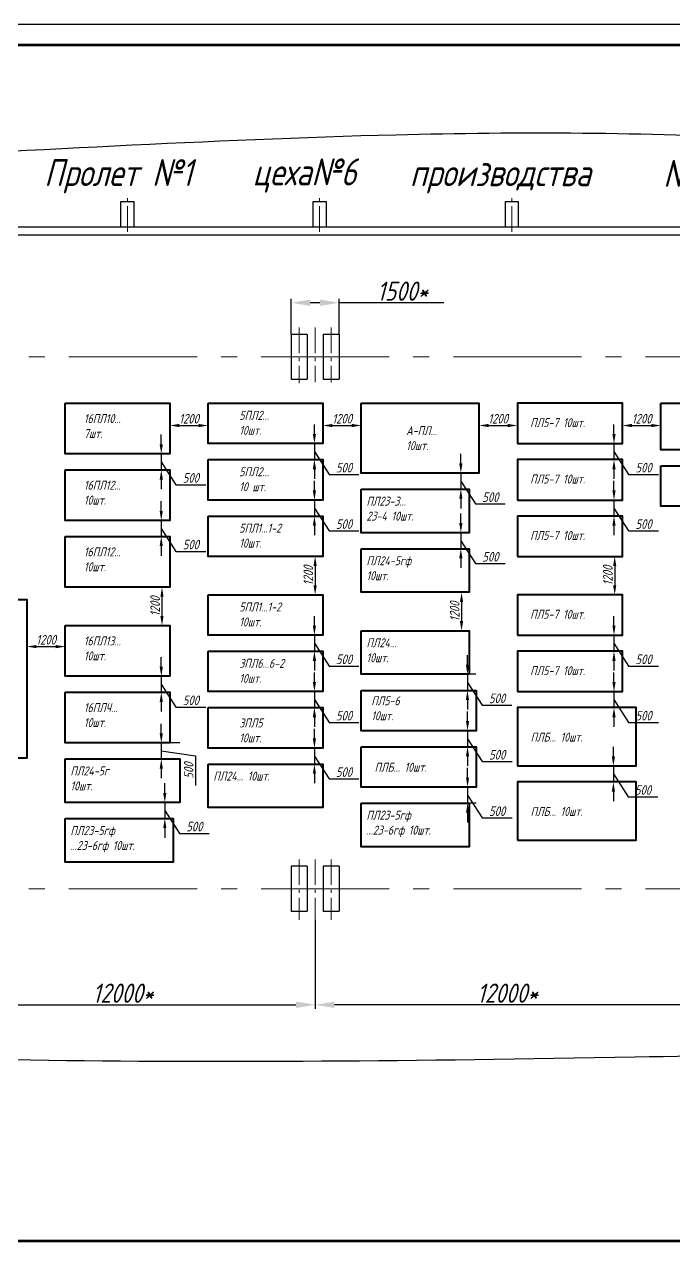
# Model space of a CAD drawing. Header units: millimetres. Extents: x -80926 to 207199, y -554506 to -32322.
# Drawn here: x 21141 to 41408, y -423166 to -385206 of the extents above; entities that cross this region are included whole.
import ezdxf

# ---------------------------------------------------------------- set-up
doc = ezdxf.new("R2010")
doc.units = ezdxf.units.MM
doc.linetypes.add('GOST2.303 6', pattern=[12, 8, -1.5, 1, -1.5])
for name, color, linetype, lineweight in [('CENTER', 10, 'GOST2.303 6', 15), ('DIM', 5, 'Continuous', 15), ('KORP', 200, 'Continuous', 40)]:
    doc.layers.add(name, color=color, linetype=linetype, lineweight=lineweight)
doc.styles.add('GOST 2.304', font='CS_Gost2304.shx', dxfattribs={"oblique": 15})
doc.dimstyles.new('GOST', dxfattribs={"dimscale": 0, "dimtxt": 3, "dimasz": 3, "dimexe": 1.25, "dimexo": 0, "dimtad": 1, "dimtoh": 1, "dimdec": 3, "dimtxsty": 'GOST 2.304', "dimcen": 5, "dimadec": 3, "dimazin": 2, "dimtfac": 0.75, "dimtdec": 4, "dimtmove": 1, "dimatfit": 3, "dimfxl": 0, "dimtolj": 1, "dimarcsym": 0})

# ---------------------------------------------------------------- blocks, each defined once
blk = doc.blocks.new('*D324')
at = {"layer": 'Defpoints', "color": 0}
for p in [(29467, -393895), (29467, -394881), (30967, -394881)]:
    blk.add_point(p, dxfattribs=at)
at = {"layer": 'DIM', "color": 0, "lineweight": -2}
for p, q in [((29467, -394881), (29467, -393770)), ((30367, -393895), (30067, -393895)), ((30967, -394881), (30967, -393770)), ((34237, -393895), (30967, -393895))]:
    blk.add_line(p, q, dxfattribs=at)
at = {"layer": 'DIM', "color": 0}
for points in [[(30067, -393795), (30067, -393995), (29467, -393895)], [(30367, -393795), (30367, -393995), (30967, -393895)]]:
    blk.add_solid(points, dxfattribs=at)
at = {"layer": 'DIM', "color": 0, "insert": (32942, -393533), "char_height": 600, "attachment_point": 5, "style": 'GOST 2.304'}
blk.add_mtext('\\A1;1500*', dxfattribs=at)
blk = doc.blocks.new('*D327')
at = {"layer": 'Defpoints', "color": 0}
for p in [(42217, -412881), (30217, -413156), (30217, -415805)]:
    blk.add_point(p, dxfattribs=at)
at = {"layer": 'DIM', "color": 0, "lineweight": -2}
for p, q in [((42217, -412881), (42217, -415930)), ((30217, -413156), (30217, -415930)), ((41617, -415805), (30817, -415805))]:
    blk.add_line(p, q, dxfattribs=at)
at = {"layer": 'DIM', "color": 0}
for points in [[(30817, -415705), (30817, -415905), (30217, -415805)], [(41617, -415705), (41617, -415905), (42217, -415805)]]:
    blk.add_solid(points, dxfattribs=at)
at = {"layer": 'DIM', "color": 0, "insert": (36217, -415442), "char_height": 600, "attachment_point": 5, "style": 'GOST 2.304'}
blk.add_mtext('\\A1;12000*', dxfattribs=at)
blk = doc.blocks.new('*D336')
at = {"layer": 'Defpoints', "color": 0}
for p in [(18217, -413156), (30217, -413156), (30217, -415805)]:
    blk.add_point(p, dxfattribs=at)
at = {"layer": 'DIM', "color": 0, "lineweight": -2}
for p, q in [((18217, -413156), (18217, -415930)), ((30217, -413156), (30217, -415930)), ((18817, -415805), (29617, -415805))]:
    blk.add_line(p, q, dxfattribs=at)
at = {"layer": 'DIM', "color": 0}
for points in [[(18817, -415705), (18817, -415905), (18217, -415805)], [(29617, -415705), (29617, -415905), (30217, -415805)]]:
    blk.add_solid(points, dxfattribs=at)
at = {"layer": 'DIM', "color": 0, "insert": (24217, -415442), "char_height": 600, "attachment_point": 5, "style": 'GOST 2.304'}
blk.add_mtext('\\A1;12000*', dxfattribs=at)
blk = doc.blocks.new('*D364')
at = {"layer": 'Defpoints', "color": 0}
for p in [(25679, -398611), (25415, -399111), (25679, -399111)]:
    blk.add_point(p, dxfattribs=at)
at = {"layer": 'DIM', "color": 0, "lineweight": -2}
for p, q in [((25415, -398311), (25415, -398011)), ((25679, -398611), (25290, -398611)), ((25415, -398611), (25415, -399111)), ((25415, -398611), (25415, -399111)), ((25415, -398861), (25871, -399574)), ((25679, -399111), (25290, -399111)), ((25415, -399411), (25415, -399711)), ((25871, -399574), (26803, -399574))]:
    blk.add_line(p, q, dxfattribs=at)
at = {"layer": 'DIM', "color": 0}
for points in [[(25365, -398311), (25465, -398311), (25415, -398611)], [(25365, -399411), (25465, -399411), (25415, -399111)]]:
    blk.add_solid(points, dxfattribs=at)
at = {"layer": 'DIM', "color": 0, "insert": (26337, -399362), "char_height": 300, "attachment_point": 5, "style": 'GOST 2.304'}
blk.add_mtext('\\A1;500', dxfattribs=at)
blk = doc.blocks.new('*D365')
at = {"layer": 'Defpoints', "color": 0}
for p in [(25679, -400691), (25415, -401191), (25679, -401191)]:
    blk.add_point(p, dxfattribs=at)
at = {"layer": 'DIM', "color": 0, "lineweight": -2}
for p, q in [((25415, -400391), (25415, -400091)), ((25679, -400691), (25290, -400691)), ((25415, -400691), (25415, -401191)), ((25415, -400691), (25415, -401191)), ((25679, -401191), (25290, -401191)), ((25415, -400941), (25871, -401654)), ((25415, -401491), (25415, -401791)), ((25871, -401654), (26803, -401654))]:
    blk.add_line(p, q, dxfattribs=at)
at = {"layer": 'DIM', "color": 0}
for points in [[(25365, -400391), (25465, -400391), (25415, -400691)], [(25365, -401491), (25465, -401491), (25415, -401191)]]:
    blk.add_solid(points, dxfattribs=at)
at = {"layer": 'DIM', "color": 0, "insert": (26337, -401442), "char_height": 300, "attachment_point": 5, "style": 'GOST 2.304'}
blk.add_mtext('\\A1;500', dxfattribs=at)
blk = doc.blocks.new('*D366')
at = {"layer": 'Defpoints', "color": 0}
for p in [(25679, -405551), (25415, -406051), (25679, -406051)]:
    blk.add_point(p, dxfattribs=at)
at = {"layer": 'DIM', "color": 0, "lineweight": -2}
for p, q in [((25415, -405251), (25415, -404951)), ((25679, -405551), (25290, -405551)), ((25415, -405551), (25415, -406051)), ((25415, -405551), (25415, -406051)), ((25679, -406051), (25290, -406051)), ((25415, -405801), (25871, -406514)), ((25415, -406351), (25415, -406651)), ((25871, -406514), (26803, -406514))]:
    blk.add_line(p, q, dxfattribs=at)
at = {"layer": 'DIM', "color": 0}
for points in [[(25365, -405251), (25465, -405251), (25415, -405551)], [(25365, -406351), (25465, -406351), (25415, -406051)]]:
    blk.add_solid(points, dxfattribs=at)
at = {"layer": 'DIM', "color": 0, "insert": (26337, -406302), "char_height": 300, "attachment_point": 5, "style": 'GOST 2.304'}
blk.add_mtext('\\A1;500', dxfattribs=at)
blk = doc.blocks.new('*D367')
at = {"layer": 'Defpoints', "color": 0}
for p in [(25789, -409491), (25525, -409991), (25789, -409991)]:
    blk.add_point(p, dxfattribs=at)
at = {"layer": 'DIM', "color": 0, "lineweight": -2}
for p, q in [((25525, -409191), (25525, -408891)), ((25789, -409491), (25400, -409491)), ((25525, -409491), (25525, -409991)), ((25525, -409491), (25525, -409991)), ((25525, -409741), (25981, -410454)), ((25789, -409991), (25400, -409991)), ((25525, -410291), (25525, -410591)), ((25981, -410454), (26913, -410454))]:
    blk.add_line(p, q, dxfattribs=at)
at = {"layer": 'DIM', "color": 0}
for points in [[(25475, -409191), (25575, -409191), (25525, -409491)], [(25475, -410291), (25575, -410291), (25525, -409991)]]:
    blk.add_solid(points, dxfattribs=at)
at = {"layer": 'DIM', "color": 0, "insert": (26447, -410242), "char_height": 300, "attachment_point": 5, "style": 'GOST 2.304'}
blk.add_mtext('\\A1;500', dxfattribs=at)
blk = doc.blocks.new('*D368')
at = {"layer": 'Defpoints', "color": 0}
for p in [(25999, -407631), (25415, -408131), (25999, -408131)]:
    blk.add_point(p, dxfattribs=at)
at = {"layer": 'DIM', "color": 0, "lineweight": -2}
for p, q in [((25415, -407331), (25415, -407031)), ((25999, -407631), (25290, -407631)), ((25415, -407631), (25415, -408131)), ((25415, -407631), (25415, -408131)), ((25415, -407881), (26483, -408030)), ((26483, -408030), (26483, -408962)), ((25999, -408131), (25290, -408131)), ((25415, -408431), (25415, -408731))]:
    blk.add_line(p, q, dxfattribs=at)
at = {"layer": 'DIM', "color": 0}
for points in [[(25365, -407331), (25465, -407331), (25415, -407631)], [(25365, -408431), (25465, -408431), (25415, -408131)]]:
    blk.add_solid(points, dxfattribs=at)
at = {"layer": 'DIM', "color": 0, "insert": (26270, -408496), "char_height": 300, "attachment_point": 5, "rotation": 90, "style": 'GOST 2.304'}
blk.add_mtext('\\A1;500', dxfattribs=at)
blk = doc.blocks.new('*D369')
at = {"layer": 'Defpoints', "color": 0}
for p in [(26879, -397726), (25679, -397987), (26879, -397987)]:
    blk.add_point(p, dxfattribs=at)
at = {"layer": 'DIM', "color": 0, "lineweight": -2}
for p, q in [((25679, -397987), (25679, -397601)), ((25979, -397726), (26579, -397726)), ((26879, -397987), (26879, -397601))]:
    blk.add_line(p, q, dxfattribs=at)
at = {"layer": 'DIM', "color": 0}
for points in [[(25979, -397676), (25979, -397776), (25679, -397726)], [(26579, -397676), (26579, -397776), (26879, -397726)]]:
    blk.add_solid(points, dxfattribs=at)
at = {"layer": 'DIM', "color": 0, "insert": (26279, -397514), "char_height": 300, "attachment_point": 5, "style": 'GOST 2.304'}
blk.add_mtext('\\A1;1200', dxfattribs=at)
blk = doc.blocks.new('*D370')
at = {"layer": 'Defpoints', "color": 0}
for p in [(31659, -397726), (30459, -397987), (31659, -397987)]:
    blk.add_point(p, dxfattribs=at)
at = {"layer": 'DIM', "color": 0, "lineweight": -2}
for p, q in [((30459, -397987), (30459, -397601)), ((30759, -397726), (31359, -397726)), ((31659, -397987), (31659, -397601))]:
    blk.add_line(p, q, dxfattribs=at)
at = {"layer": 'DIM', "color": 0}
for points in [[(30759, -397676), (30759, -397776), (30459, -397726)], [(31359, -397676), (31359, -397776), (31659, -397726)]]:
    blk.add_solid(points, dxfattribs=at)
at = {"layer": 'DIM', "color": 0, "insert": (31059, -397514), "char_height": 300, "attachment_point": 5, "style": 'GOST 2.304'}
blk.add_mtext('\\A1;1200', dxfattribs=at)
blk = doc.blocks.new('*D371')
at = {"layer": 'Defpoints', "color": 0}
for p in [(36529, -397726), (35329, -397987), (36529, -397987)]:
    blk.add_point(p, dxfattribs=at)
at = {"layer": 'DIM', "color": 0, "lineweight": -2}
for p, q in [((35329, -397987), (35329, -397601)), ((35629, -397726), (36229, -397726)), ((36529, -397987), (36529, -397601))]:
    blk.add_line(p, q, dxfattribs=at)
at = {"layer": 'DIM', "color": 0}
for points in [[(35629, -397676), (35629, -397776), (35329, -397726)], [(36229, -397676), (36229, -397776), (36529, -397726)]]:
    blk.add_solid(points, dxfattribs=at)
at = {"layer": 'DIM', "color": 0, "insert": (35929, -397514), "char_height": 300, "attachment_point": 5, "style": 'GOST 2.304'}
blk.add_mtext('\\A1;1200', dxfattribs=at)
blk = doc.blocks.new('*D372')
at = {"layer": 'Defpoints', "color": 0}
for p in [(41009, -397726), (39809, -397987), (41009, -397987)]:
    blk.add_point(p, dxfattribs=at)
at = {"layer": 'DIM', "color": 0, "lineweight": -2}
for p, q in [((39809, -397987), (39809, -397601)), ((40109, -397726), (40709, -397726)), ((41009, -397987), (41009, -397601))]:
    blk.add_line(p, q, dxfattribs=at)
at = {"layer": 'DIM', "color": 0}
for points in [[(40109, -397676), (40109, -397776), (39809, -397726)], [(40709, -397676), (40709, -397776), (41009, -397726)]]:
    blk.add_solid(points, dxfattribs=at)
at = {"layer": 'DIM', "color": 0, "insert": (40409, -397514), "char_height": 300, "attachment_point": 5, "style": 'GOST 2.304'}
blk.add_mtext('\\A1;1200', dxfattribs=at)
blk = doc.blocks.new('*D373')
at = {"layer": 'Defpoints', "color": 0}
for p in [(25679, -402771), (25437, -403971), (25679, -403971)]:
    blk.add_point(p, dxfattribs=at)
at = {"layer": 'DIM', "color": 0, "lineweight": -2}
for p, q in [((25679, -402771), (25312, -402771)), ((25437, -403071), (25437, -403671)), ((25679, -403971), (25312, -403971))]:
    blk.add_line(p, q, dxfattribs=at)
at = {"layer": 'DIM', "color": 0}
for points in [[(25387, -403071), (25487, -403071), (25437, -402771)], [(25387, -403671), (25487, -403671), (25437, -403971)]]:
    blk.add_solid(points, dxfattribs=at)
at = {"layer": 'DIM', "color": 0, "insert": (25224, -403371), "char_height": 300, "attachment_point": 5, "rotation": 90, "style": 'GOST 2.304'}
blk.add_mtext('\\A1;1200', dxfattribs=at)
blk = doc.blocks.new('*D374')
at = {"layer": 'Defpoints', "color": 0}
for p in [(30459, -401811), (30217, -403011), (30459, -403011)]:
    blk.add_point(p, dxfattribs=at)
at = {"layer": 'DIM', "color": 0, "lineweight": -2}
for p, q in [((30459, -401811), (30092, -401811)), ((30217, -402111), (30217, -402711)), ((30459, -403011), (30092, -403011))]:
    blk.add_line(p, q, dxfattribs=at)
at = {"layer": 'DIM', "color": 0}
for points in [[(30167, -402111), (30267, -402111), (30217, -401811)], [(30167, -402711), (30267, -402711), (30217, -403011)]]:
    blk.add_solid(points, dxfattribs=at)
at = {"layer": 'DIM', "color": 0, "insert": (30004, -402411), "char_height": 300, "attachment_point": 5, "rotation": 90, "style": 'GOST 2.304'}
blk.add_mtext('\\A1;1200', dxfattribs=at)
blk = doc.blocks.new('*D375')
at = {"layer": 'Defpoints', "color": 0}
for p in [(35029, -402931), (34787, -404131), (35029, -404131)]:
    blk.add_point(p, dxfattribs=at)
at = {"layer": 'DIM', "color": 0, "lineweight": -2}
for p, q in [((35029, -402931), (34662, -402931)), ((34787, -403231), (34787, -403831)), ((35029, -404131), (34662, -404131))]:
    blk.add_line(p, q, dxfattribs=at)
at = {"layer": 'DIM', "color": 0}
for points in [[(34737, -403231), (34837, -403231), (34787, -402931)], [(34737, -403831), (34837, -403831), (34787, -404131)]]:
    blk.add_solid(points, dxfattribs=at)
at = {"layer": 'DIM', "color": 0, "insert": (34574, -403531), "char_height": 300, "attachment_point": 5, "rotation": 90, "style": 'GOST 2.304'}
blk.add_mtext('\\A1;1200', dxfattribs=at)
blk = doc.blocks.new('*D376')
at = {"layer": 'Defpoints', "color": 0}
for p in [(39809, -401811), (39567, -403011), (39809, -403011)]:
    blk.add_point(p, dxfattribs=at)
at = {"layer": 'DIM', "color": 0, "lineweight": -2}
for p, q in [((39809, -401811), (39442, -401811)), ((39567, -402111), (39567, -402711)), ((39809, -403011), (39442, -403011))]:
    blk.add_line(p, q, dxfattribs=at)
at = {"layer": 'DIM', "color": 0}
for points in [[(39517, -402111), (39617, -402111), (39567, -401811)], [(39517, -402711), (39617, -402711), (39567, -403011)]]:
    blk.add_solid(points, dxfattribs=at)
at = {"layer": 'DIM', "color": 0, "insert": (39354, -402411), "char_height": 300, "attachment_point": 5, "rotation": 90, "style": 'GOST 2.304'}
blk.add_mtext('\\A1;1200', dxfattribs=at)
blk = doc.blocks.new('*D386')
at = {"layer": 'Defpoints', "color": 0}
for p in [(30459, -398291), (30195, -398791), (30459, -398791)]:
    blk.add_point(p, dxfattribs=at)
at = {"layer": 'DIM', "color": 0, "lineweight": -2}
for p, q in [((30195, -397991), (30195, -397691)), ((30459, -398291), (30070, -398291)), ((30195, -398291), (30195, -398791)), ((30195, -398291), (30195, -398791)), ((30195, -398541), (30651, -399254)), ((30459, -398791), (30070, -398791)), ((30195, -399091), (30195, -399391)), ((30651, -399254), (31583, -399254))]:
    blk.add_line(p, q, dxfattribs=at)
at = {"layer": 'DIM', "color": 0}
for points in [[(30145, -397991), (30245, -397991), (30195, -398291)], [(30145, -399091), (30245, -399091), (30195, -398791)]]:
    blk.add_solid(points, dxfattribs=at)
at = {"layer": 'DIM', "color": 0, "insert": (31117, -399042), "char_height": 300, "attachment_point": 5, "style": 'GOST 2.304'}
blk.add_mtext('\\A1;500', dxfattribs=at)
blk = doc.blocks.new('*D387')
at = {"layer": 'Defpoints', "color": 0}
for p in [(30459, -400051), (30195, -400551), (30459, -400551)]:
    blk.add_point(p, dxfattribs=at)
at = {"layer": 'DIM', "color": 0, "lineweight": -2}
for p, q in [((30195, -399751), (30195, -399451)), ((30459, -400051), (30070, -400051)), ((30195, -400051), (30195, -400551)), ((30195, -400051), (30195, -400551)), ((30195, -400301), (30651, -401014)), ((30459, -400551), (30070, -400551)), ((30195, -400851), (30195, -401151)), ((30651, -401014), (31583, -401014))]:
    blk.add_line(p, q, dxfattribs=at)
at = {"layer": 'DIM', "color": 0}
for points in [[(30145, -399751), (30245, -399751), (30195, -400051)], [(30145, -400851), (30245, -400851), (30195, -400551)]]:
    blk.add_solid(points, dxfattribs=at)
at = {"layer": 'DIM', "color": 0, "insert": (31117, -400802), "char_height": 300, "attachment_point": 5, "style": 'GOST 2.304'}
blk.add_mtext('\\A1;500', dxfattribs=at)
blk = doc.blocks.new('*D388')
at = {"layer": 'Defpoints', "color": 0}
for p in [(30459, -404271), (30195, -404771), (30459, -404771)]:
    blk.add_point(p, dxfattribs=at)
at = {"layer": 'DIM', "color": 0, "lineweight": -2}
for p, q in [((30195, -403971), (30195, -403671)), ((30459, -404271), (30070, -404271)), ((30195, -404271), (30195, -404771)), ((30195, -404271), (30195, -404771)), ((30195, -404521), (30651, -405234)), ((30459, -404771), (30070, -404771)), ((30195, -405071), (30195, -405371)), ((30651, -405234), (31583, -405234))]:
    blk.add_line(p, q, dxfattribs=at)
at = {"layer": 'DIM', "color": 0}
for points in [[(30145, -403971), (30245, -403971), (30195, -404271)], [(30145, -405071), (30245, -405071), (30195, -404771)]]:
    blk.add_solid(points, dxfattribs=at)
at = {"layer": 'DIM', "color": 0, "insert": (31117, -405022), "char_height": 300, "attachment_point": 5, "style": 'GOST 2.304'}
blk.add_mtext('\\A1;500', dxfattribs=at)
blk = doc.blocks.new('*D389')
at = {"layer": 'Defpoints', "color": 0}
for p in [(30459, -406031), (30195, -406531), (30459, -406531)]:
    blk.add_point(p, dxfattribs=at)
at = {"layer": 'DIM', "color": 0, "lineweight": -2}
for p, q in [((30195, -405731), (30195, -405431)), ((30459, -406031), (30070, -406031)), ((30195, -406031), (30195, -406531)), ((30195, -406031), (30195, -406531)), ((30459, -406531), (30070, -406531)), ((30195, -406281), (30651, -406994)), ((30195, -406831), (30195, -407131)), ((30651, -406994), (31583, -406994))]:
    blk.add_line(p, q, dxfattribs=at)
at = {"layer": 'DIM', "color": 0}
for points in [[(30145, -405731), (30245, -405731), (30195, -406031)], [(30145, -406831), (30245, -406831), (30195, -406531)]]:
    blk.add_solid(points, dxfattribs=at)
at = {"layer": 'DIM', "color": 0, "insert": (31117, -406782), "char_height": 300, "attachment_point": 5, "style": 'GOST 2.304'}
blk.add_mtext('\\A1;500', dxfattribs=at)
blk = doc.blocks.new('*D390')
at = {"layer": 'Defpoints', "color": 0}
for p in [(30459, -407791), (30195, -408291), (30459, -408291)]:
    blk.add_point(p, dxfattribs=at)
at = {"layer": 'DIM', "color": 0, "lineweight": -2}
for p, q in [((30195, -407491), (30195, -407191)), ((30459, -407791), (30070, -407791)), ((30195, -407791), (30195, -408291)), ((30195, -407791), (30195, -408291)), ((30195, -408041), (30651, -408754)), ((30459, -408291), (30070, -408291)), ((30195, -408591), (30195, -408891)), ((30651, -408754), (31583, -408754))]:
    blk.add_line(p, q, dxfattribs=at)
at = {"layer": 'DIM', "color": 0}
for points in [[(30145, -407491), (30245, -407491), (30195, -407791)], [(30145, -408591), (30245, -408591), (30195, -408291)]]:
    blk.add_solid(points, dxfattribs=at)
at = {"layer": 'DIM', "color": 0, "insert": (31117, -408542), "char_height": 300, "attachment_point": 5, "style": 'GOST 2.304'}
blk.add_mtext('\\A1;500', dxfattribs=at)
blk = doc.blocks.new('*D391')
at = {"layer": 'Defpoints', "color": 0}
for p in [(35239, -407251), (34975, -407751), (35239, -407751)]:
    blk.add_point(p, dxfattribs=at)
at = {"layer": 'DIM', "color": 0, "lineweight": -2}
for p, q in [((34975, -406951), (34975, -406651)), ((35239, -407251), (34850, -407251)), ((34975, -407251), (34975, -407751)), ((34975, -407251), (34975, -407751)), ((34975, -407501), (35431, -408214)), ((35239, -407751), (34850, -407751)), ((34975, -408051), (34975, -408351)), ((35431, -408214), (36363, -408214))]:
    blk.add_line(p, q, dxfattribs=at)
at = {"layer": 'DIM', "color": 0}
for points in [[(34925, -406951), (35025, -406951), (34975, -407251)], [(34925, -408051), (35025, -408051), (34975, -407751)]]:
    blk.add_solid(points, dxfattribs=at)
at = {"layer": 'DIM', "color": 0, "insert": (35897, -408002), "char_height": 300, "attachment_point": 5, "style": 'GOST 2.304'}
blk.add_mtext('\\A1;500', dxfattribs=at)
blk = doc.blocks.new('*D392')
at = {"layer": 'Defpoints', "color": 0}
for p in [(35236, -405491), (34972, -405991), (35236, -405991)]:
    blk.add_point(p, dxfattribs=at)
at = {"layer": 'DIM', "color": 0, "lineweight": -2}
for p, q in [((34972, -405191), (34972, -404891)), ((35236, -405491), (34847, -405491)), ((34972, -405491), (34972, -405991)), ((34972, -405491), (34972, -405991)), ((34972, -405741), (35428, -406454)), ((35236, -405991), (34847, -405991)), ((34972, -406291), (34972, -406591)), ((35428, -406454), (36360, -406454))]:
    blk.add_line(p, q, dxfattribs=at)
at = {"layer": 'DIM', "color": 0}
for points in [[(34922, -405191), (35022, -405191), (34972, -405491)], [(34922, -406291), (35022, -406291), (34972, -405991)]]:
    blk.add_solid(points, dxfattribs=at)
at = {"layer": 'DIM', "color": 0, "insert": (35894, -406242), "char_height": 300, "attachment_point": 5, "style": 'GOST 2.304'}
blk.add_mtext('\\A1;500', dxfattribs=at)
blk = doc.blocks.new('*D393')
at = {"layer": 'Defpoints', "color": 0}
for p in [(35029, -401071), (34765, -401571), (35029, -401571)]:
    blk.add_point(p, dxfattribs=at)
at = {"layer": 'DIM', "color": 0, "lineweight": -2}
for p, q in [((34765, -400771), (34765, -400471)), ((35029, -401071), (34640, -401071)), ((34765, -401071), (34765, -401571)), ((34765, -401071), (34765, -401571)), ((35029, -401571), (34640, -401571)), ((34765, -401321), (35221, -402034)), ((34765, -401871), (34765, -402171)), ((35221, -402034), (36153, -402034))]:
    blk.add_line(p, q, dxfattribs=at)
at = {"layer": 'DIM', "color": 0}
for points in [[(34715, -400771), (34815, -400771), (34765, -401071)], [(34715, -401871), (34815, -401871), (34765, -401571)]]:
    blk.add_solid(points, dxfattribs=at)
at = {"layer": 'DIM', "color": 0, "insert": (35687, -401822), "char_height": 300, "attachment_point": 5, "style": 'GOST 2.304'}
blk.add_mtext('\\A1;500', dxfattribs=at)
blk = doc.blocks.new('*D394')
at = {"layer": 'Defpoints', "color": 0}
for p in [(35029, -399211), (34765, -399711), (35029, -399711)]:
    blk.add_point(p, dxfattribs=at)
at = {"layer": 'DIM', "color": 0, "lineweight": -2}
for p, q in [((34765, -398911), (34765, -398611)), ((35029, -399211), (34640, -399211)), ((34765, -399211), (34765, -399711)), ((34765, -399211), (34765, -399711)), ((35029, -399711), (34640, -399711)), ((34765, -399461), (35221, -400174)), ((34765, -400011), (34765, -400311)), ((35221, -400174), (36153, -400174))]:
    blk.add_line(p, q, dxfattribs=at)
at = {"layer": 'DIM', "color": 0}
for points in [[(34715, -398911), (34815, -398911), (34765, -399211)], [(34715, -400011), (34815, -400011), (34765, -399711)]]:
    blk.add_solid(points, dxfattribs=at)
at = {"layer": 'DIM', "color": 0, "insert": (35687, -399962), "char_height": 300, "attachment_point": 5, "style": 'GOST 2.304'}
blk.add_mtext('\\A1;500', dxfattribs=at)
blk = doc.blocks.new('*D395')
at = {"layer": 'Defpoints', "color": 0}
for p in [(35239, -409011), (34975, -409511), (35239, -409511)]:
    blk.add_point(p, dxfattribs=at)
at = {"layer": 'DIM', "color": 0, "lineweight": -2}
for p, q in [((34975, -408711), (34975, -408411)), ((35239, -409011), (34850, -409011)), ((34975, -409011), (34975, -409511)), ((34975, -409011), (34975, -409511)), ((35239, -409511), (34850, -409511)), ((34975, -409261), (35431, -409974)), ((34975, -409811), (34975, -410111)), ((35431, -409974), (36363, -409974))]:
    blk.add_line(p, q, dxfattribs=at)
at = {"layer": 'DIM', "color": 0}
for points in [[(34925, -408711), (35025, -408711), (34975, -409011)], [(34925, -409811), (35025, -409811), (34975, -409511)]]:
    blk.add_solid(points, dxfattribs=at)
at = {"layer": 'DIM', "color": 0, "insert": (35897, -409762), "char_height": 300, "attachment_point": 5, "style": 'GOST 2.304'}
blk.add_mtext('\\A1;500', dxfattribs=at)
blk = doc.blocks.new('*D396')
at = {"layer": 'Defpoints', "color": 0}
for p in [(39809, -398291), (39545, -398791), (39809, -398791)]:
    blk.add_point(p, dxfattribs=at)
at = {"layer": 'DIM', "color": 0, "lineweight": -2}
for p, q in [((39545, -397991), (39545, -397691)), ((39809, -398291), (39420, -398291)), ((39545, -398291), (39545, -398791)), ((39545, -398291), (39545, -398791)), ((39545, -398541), (40001, -399254)), ((39809, -398791), (39420, -398791)), ((39545, -399091), (39545, -399391)), ((40001, -399254), (40933, -399254))]:
    blk.add_line(p, q, dxfattribs=at)
at = {"layer": 'DIM', "color": 0}
for points in [[(39495, -397991), (39595, -397991), (39545, -398291)], [(39495, -399091), (39595, -399091), (39545, -398791)]]:
    blk.add_solid(points, dxfattribs=at)
at = {"layer": 'DIM', "color": 0, "insert": (40467, -399042), "char_height": 300, "attachment_point": 5, "style": 'GOST 2.304'}
blk.add_mtext('\\A1;500', dxfattribs=at)
blk = doc.blocks.new('*D398')
at = {"layer": 'Defpoints', "color": 0}
for p in [(39809, -400051), (39545, -400551), (39809, -400551)]:
    blk.add_point(p, dxfattribs=at)
at = {"layer": 'DIM', "color": 0, "lineweight": -2}
for p, q in [((39545, -399751), (39545, -399451)), ((39809, -400051), (39420, -400051)), ((39545, -400051), (39545, -400551)), ((39545, -400051), (39545, -400551)), ((39545, -400301), (40001, -401014)), ((39809, -400551), (39420, -400551)), ((39545, -400851), (39545, -401151)), ((40001, -401014), (40933, -401014))]:
    blk.add_line(p, q, dxfattribs=at)
at = {"layer": 'DIM', "color": 0}
for points in [[(39495, -399751), (39595, -399751), (39545, -400051)], [(39495, -400851), (39595, -400851), (39545, -400551)]]:
    blk.add_solid(points, dxfattribs=at)
at = {"layer": 'DIM', "color": 0, "insert": (40467, -400802), "char_height": 300, "attachment_point": 5, "style": 'GOST 2.304'}
blk.add_mtext('\\A1;500', dxfattribs=at)
blk = doc.blocks.new('*D399')
at = {"layer": 'Defpoints', "color": 0}
for p in [(39809, -404271), (39545, -404771), (39809, -404771)]:
    blk.add_point(p, dxfattribs=at)
at = {"layer": 'DIM', "color": 0, "lineweight": -2}
for p, q in [((39545, -403971), (39545, -403671)), ((39809, -404271), (39420, -404271)), ((39545, -404271), (39545, -404771)), ((39545, -404271), (39545, -404771)), ((39545, -404521), (40001, -405234)), ((39809, -404771), (39420, -404771)), ((39545, -405071), (39545, -405371)), ((40001, -405234), (40933, -405234))]:
    blk.add_line(p, q, dxfattribs=at)
at = {"layer": 'DIM', "color": 0}
for points in [[(39495, -403971), (39595, -403971), (39545, -404271)], [(39495, -405071), (39595, -405071), (39545, -404771)]]:
    blk.add_solid(points, dxfattribs=at)
at = {"layer": 'DIM', "color": 0, "insert": (40467, -405022), "char_height": 300, "attachment_point": 5, "style": 'GOST 2.304'}
blk.add_mtext('\\A1;500', dxfattribs=at)
blk = doc.blocks.new('*D400')
at = {"layer": 'Defpoints', "color": 0}
for p in [(39809, -406031), (39545, -406531), (39809, -406531)]:
    blk.add_point(p, dxfattribs=at)
at = {"layer": 'DIM', "color": 0, "lineweight": -2}
for p, q in [((39545, -405731), (39545, -405431)), ((39809, -406031), (39420, -406031)), ((39545, -406031), (39545, -406531)), ((39545, -406031), (39545, -406531)), ((39809, -406531), (39420, -406531)), ((39545, -406281), (40001, -406994)), ((39545, -406831), (39545, -407131)), ((40001, -406994), (40933, -406994))]:
    blk.add_line(p, q, dxfattribs=at)
at = {"layer": 'DIM', "color": 0}
for points in [[(39495, -405731), (39595, -405731), (39545, -406031)], [(39495, -406831), (39595, -406831), (39545, -406531)]]:
    blk.add_solid(points, dxfattribs=at)
at = {"layer": 'DIM', "color": 0, "insert": (40467, -406782), "char_height": 300, "attachment_point": 5, "style": 'GOST 2.304'}
blk.add_mtext('\\A1;500', dxfattribs=at)
blk = doc.blocks.new('*D401')
at = {"layer": 'Defpoints', "color": 0}
for p in [(39791, -408351), (39527, -408851), (39791, -408851)]:
    blk.add_point(p, dxfattribs=at)
at = {"layer": 'DIM', "color": 0, "lineweight": -2}
for p, q in [((39527, -408051), (39527, -407751)), ((39791, -408351), (39402, -408351)), ((39527, -408351), (39527, -408851)), ((39527, -408351), (39527, -408851)), ((39527, -408601), (39983, -409314)), ((39791, -408851), (39402, -408851)), ((39527, -409151), (39527, -409451)), ((39983, -409314), (40915, -409314))]:
    blk.add_line(p, q, dxfattribs=at)
at = {"layer": 'DIM', "color": 0}
for points in [[(39477, -408051), (39577, -408051), (39527, -408351)], [(39477, -409151), (39577, -409151), (39527, -408851)]]:
    blk.add_solid(points, dxfattribs=at)
at = {"layer": 'DIM', "color": 0, "insert": (40449, -409102), "char_height": 300, "attachment_point": 5, "style": 'GOST 2.304'}
blk.add_mtext('\\A1;500', dxfattribs=at)
blk = doc.blocks.new('*D404')
at = {"layer": 'Defpoints', "color": 0}
for p in [(22419, -404626), (21219, -404887), (22419, -404887)]:
    blk.add_point(p, dxfattribs=at)
at = {"layer": 'DIM', "color": 0, "lineweight": -2}
for p, q in [((21219, -404887), (21219, -404501)), ((21519, -404626), (22119, -404626)), ((22419, -404887), (22419, -404501))]:
    blk.add_line(p, q, dxfattribs=at)
at = {"layer": 'DIM', "color": 0}
for points in [[(21519, -404576), (21519, -404676), (21219, -404626)], [(22119, -404576), (22119, -404676), (22419, -404626)]]:
    blk.add_solid(points, dxfattribs=at)
at = {"layer": 'DIM', "color": 0, "insert": (21819, -404414), "char_height": 300, "attachment_point": 5, "style": 'GOST 2.304'}
blk.add_mtext('\\A1;1200', dxfattribs=at)

msp = doc.modelspace()

# ---------------------------------------------------------------- linework, layer by layer
for p, q in [((-28835.9183, -385205.7876), (97164.0817, -385205.7876)), ((24157.4278, -390730.988), (24557.4278, -390730.988)), ((24157.4278, -391530.988), (24157.4278, -390730.988)), ((24557.4278, -390730.988), (24557.4278, -391530.988)), ((30157.4278, -390730.988), (30557.4278, -390730.988)), ((30157.4278, -391530.988), (30157.4278, -390730.988)), ((30557.4278, -390730.988), (30557.4278, -391530.988)), ((36157.4278, -390730.988), (36557.4278, -390730.988)), ((36157.4278, -391530.988), (36157.4278, -390730.988)), ((36557.4278, -390730.988), (36557.4278, -391530.988)), ((65967.4278, -391530.988), (-6242.5722, -391530.988)), ((24557.4278, -391530.988), (24157.4278, -391530.988)), ((30557.4278, -391530.988), (30157.4278, -391530.988)), ((36557.4278, -391530.988), (36157.4278, -391530.988)), ((66217.4278, -391780.988), (-6242.5722, -391780.988)), ((29967.4278, -394880.988), (29467.4278, -394880.988)), ((29467.4278, -394880.988), (29467.4278, -396280.988)), ((29967.4278, -394880.988), (29967.4278, -396280.988)), ((30967.4278, -394880.988), (30467.4278, -394880.988)), ((30467.4278, -394880.988), (30467.4278, -396280.988)), ((30967.4278, -394880.988), (30967.4278, -396280.988)), ((29467.4278, -396280.988), (29967.4278, -396280.988)), ((30467.4278, -396280.988), (30967.4278, -396280.988)), ((29967.4278, -411480.988), (29467.4278, -411480.988)), ((29467.4278, -411480.988), (29467.4278, -412880.988)), ((29967.4278, -411480.988), (29967.4278, -412880.988)), ((30967.4278, -411480.988), (30467.4278, -411480.988)), ((30467.4278, -411480.988), (30467.4278, -412880.988)), ((30967.4278, -411480.988), (30967.4278, -412880.988)), ((29467.4278, -412880.988), (29967.4278, -412880.988)), ((30467.4278, -412880.988), (30967.4278, -412880.988))]:
    msp.add_line(p, q)
at = {"color": 7, "linetype": 'Continuous', "lineweight": 60}
for p, q in [((81564.0817, -385855.7876), (-27795.9183, -385855.7876)), ((81564.0817, -385855.7876), (-27795.9183, -385855.7876)), ((-27795.9183, -423165.7876), (96514.0817, -423165.7876)), ((-27795.9182, -423165.7877), (96514.0818, -423165.7877))]:
    msp.add_line(p, q, dxfattribs=at)
at = {"start_tangent": (0.3660213996, 0.930606434), "end_tangent": (0.9880728766, -0.1539869819)}
msp.add_spline([(-19826.9021, -391780.988), (-19638.0387, -390847.1586), (-18121.3568, -390310.3483), (-13824.0921, -389952.4749), (-10801.2612, -389889.3207), (15199.8117, -389420.0577), (32738.4906, -388649.6313), (44379.7943, -388780.9003), (59081.1197, -389961.4768), (64429.3448, -389960.0762), (65756.528, -389923.4877)], degree=3, dxfattribs=at)
msp.add_open_spline([(-19826.9021, -391780.988), (-19974.3169, -392187.5648), (-21029.0785, -399124.1892), (-22425.6868, -402248.8698), (-22402.4902, -416708.1313), (-10789.6563, -418373.538), (3488.1595, -416941.1458), (21300.6683, -417675.1416), (37420.7758, -417513.9732), (58681.1427, -417032.3574), (68572.5385, -418429.149), (70860, -408763.2254), (72530, -400851.5783), (72330, -394438.4764), (70003.0772, -390134.8988), (68474.9669, -390426.5759), (66763.3562, -390234.4871), (65756.528, -389923.4877)], degree=3, knots=[801.6625174448, 801.6625174448, 801.6625174448, 801.6625174448, 2111.8071712127, 11138.3698301209, 23394.6988272199, 31668.3245429155, 50102.1857783468, 67549.1935370648, 85138.7487895182, 97029.3574073722, 117856.6013994624, 126232.1472898463, 136100.3298398128, 142525.9250569345, 147083.6997114652, 148988.7913002833, 149566.3012723248, 149566.3012723248, 149566.3012723248, 149566.3012723248])
at = {"layer": 'CENTER', "ltscale": 100}
for p, q in [((24357.4278, -391680.068), (24357.4278, -390599.0677)), ((30357.4278, -391680.068), (30357.4278, -390599.0677)), ((36357.4278, -391680.068), (36357.4278, -390599.0677)), ((29717.4278, -394668.6061), (29717.4278, -396406.3915)), ((30217.4278, -394668.6061), (30217.4278, -396368.2468)), ((30717.4278, -394668.6061), (30717.4278, -396383.5039)), ((29717.4278, -411265.5051), (29717.4278, -413156.0284)), ((30217.4278, -411265.5051), (30217.4278, -413156.0284)), ((30717.4278, -411265.5051), (30717.4278, -413156.0284))]:
    msp.add_line(p, q, dxfattribs=at)
at = {"layer": 'CENTER', "ltscale": 500}
for p, q in [((62530.8974, -395580.988), (-18278.7404, -395580.988)), ((62530.8974, -412180.988), (-18278.7404, -412180.988))]:
    msp.add_line(p, q, dxfattribs=at)
at = {"layer": 'KORP'}
for points in [[(22418.9655, -397030.988), (25678.9655, -397030.988), (25678.9655, -398610.988), (22418.9655, -398610.988)], [(26878.9655, -397030.988), (30458.9655, -397030.988), (30458.9655, -398290.988), (26878.9655, -398290.988)], [(31658.9655, -397030.988), (35328.9655, -397030.988), (35328.9655, -399210.988), (31658.9655, -399210.988)], [(36528.9655, -398290.988), (39808.9655, -398290.988), (39808.9655, -397030.988), (36528.9655, -397030.988)], [(41008.9655, -397030.988), (44768.9655, -397030.988), (44768.9655, -398480.988), (41008.9655, -398480.988)], [(26878.9655, -398790.988), (30458.9655, -398790.988), (30458.9655, -400050.988), (26878.9655, -400050.988)], [(36528.9655, -400050.988), (39808.9655, -400050.988), (39808.9655, -398790.988), (36528.9655, -398790.988)], [(22418.9655, -399110.988), (25678.9655, -399110.988), (25678.9655, -400690.988), (22418.9655, -400690.988)], [(41008.9655, -398980.988), (44848.9655, -398980.988), (44848.9655, -400240.988), (41008.9655, -400240.988)], [(31658.9655, -399710.988), (35028.9655, -399710.988), (35028.9655, -401070.988), (31658.9655, -401070.988)], [(26878.9655, -400550.988), (30458.9655, -400550.988), (30458.9655, -401810.988), (26878.9655, -401810.988)], [(36528.9655, -401810.988), (39808.9655, -401810.988), (39808.9655, -400550.988), (36528.9655, -400550.988)], [(22418.9655, -401190.988), (25678.9655, -401190.988), (25678.9655, -402770.988), (22418.9655, -402770.988)], [(31658.9655, -401570.988), (35028.9655, -401570.988), (35028.9655, -402930.988), (31658.9655, -402930.988)], [(26878.9655, -403010.988), (30458.9655, -403010.988), (30458.9655, -404270.988), (26878.9655, -404270.988)], [(36528.9655, -404270.988), (39808.9655, -404270.988), (39808.9655, -403010.988), (36528.9655, -403010.988)], [(20168.9655, -408110.988), (20168.9655, -403150.988), (21218.9655, -403150.988), (21218.9655, -408110.988)], [(22418.9655, -403970.988), (25678.9655, -403970.988), (25678.9655, -405550.988), (22418.9655, -405550.988)], [(31658.9655, -404130.988), (35028.9655, -404130.988), (35028.9655, -405490.988), (31658.9655, -405490.988)], [(26878.9655, -404770.988), (30458.9655, -404770.988), (30458.9655, -406030.988), (26878.9655, -406030.988)], [(36528.9655, -406030.988), (39808.9655, -406030.988), (39808.9655, -404770.988), (36528.9655, -404770.988)], [(22418.9655, -406050.988), (25678.9655, -406050.988), (25678.9655, -407630.988), (22418.9655, -407630.988)], [(31658.9655, -405990.988), (35238.9655, -405990.988), (35238.9655, -407250.988), (31658.9655, -407250.988)], [(26878.9655, -406530.988), (30458.9655, -406530.988), (30458.9655, -407790.988), (26878.9655, -407790.988)], [(36528.9655, -408350.988), (40238.9655, -408350.988), (40238.9655, -406530.988), (36528.9655, -406530.988)], [(31658.9655, -407750.988), (35238.9655, -407750.988), (35238.9655, -409010.988), (31658.9655, -409010.988)], [(22418.9655, -408130.988), (25998.9655, -408130.988), (25998.9655, -409490.988), (22418.9655, -409490.988)], [(26878.9655, -408290.988), (30458.9655, -408290.988), (30458.9655, -409650.988), (26878.9655, -409650.988)], [(36528.9655, -410670.988), (40238.9655, -410670.988), (40238.9655, -408850.988), (36528.9655, -408850.988)], [(31658.9655, -409510.988), (35028.9655, -409510.988), (35028.9655, -410870.988), (31658.9655, -410870.988)], [(22418.9655, -409990.988), (25788.9655, -409990.988), (25788.9655, -411350.988), (22418.9655, -411350.988)]]:
    msp.add_lwpolyline(points, close=True, dxfattribs=at)

# ---------------------------------------------------------------- texts
at = {"layer": 'KORP', "style": 'GOST 2.304', "oblique": 15}
for s, p in [('Пролет №1', (21760.8332, -390253.9762)), ('цеха№6', (28268.6462, -390231.0476)), ('№1', (41084.6411, -390279.9215)), ('производства', (33175.3093, -390257.6242))]:
    msp.add_text(s, height=840, dxfattribs=at).set_placement(p)
at = {"layer": 'KORP', "char_height": 280, "width": 3856.40252, "attachment_point": 1, "style": 'GOST 2.304'}
for s, insert in [('16ПЛ10... \\P7шт.', (22998.9655, -397369.1483)), ('5ПЛ2...\\P10шт.', (27848.9655, -397269.1483)), ('А-ПЛ...\\P10шт.', (33058.9655, -397746.7403)), ('ПЛ5-7 10шт.', (36928.9655, -397496.7403)), ('5ПЛ2...\\P10 шт.', (27848.9655, -399029.1483)), ('ПЛ5-7 10шт.', (36928.9655, -399256.7403)), ('16ПЛ12... \\P10шт.', (22998.9655, -399449.1483)), ('ПЛ23-3...\\P23-4 10шт.', (31818.9655, -399946.7403)), ('5ПЛ1...1-2 \\P10шт.', (27848.9655, -400789.1483)), ('ПЛ5-7 10шт.', (36928.9655, -401016.7403)), ('16ПЛ12... \\P10шт.', (22998.9655, -401529.1483)), ('ПЛ24-5гф \\P\\pt560;10шт.', (31818.9655, -401806.7403)), ('5ПЛ1...1-2 \\P10шт.', (27848.9655, -403249.1483)), ('ПЛ5-7 10шт.', (36928.9655, -403476.7403)), ('16ПЛ13... \\P10шт.', (22998.9655, -404309.1483)), ('ПЛ24...\\P10шт.', (31818.9655, -404366.7403)), ('3ПЛ6...6-2 \\P10шт.', (27848.9655, -405009.1483)), ('ПЛ5-7 10шт.', (36928.9655, -405236.7403)), ('16ПЛЧ... \\P10шт.', (22998.9655, -406389.1483)), ('ПЛ5-6 \\P10шт.', (31968.9655, -406176.7403)), ('3ПЛ5 \\P10шт.', (27848.9655, -406869.1483)), ('ПЛБ... 10шт.', (36942.8091, -407310.0327)), ('ПЛ24-5г \\P10шт.', (22578.9655, -408366.7403)), ('ПЛБ... 10шт.', (32072.8091, -408250.0327)), ('ПЛ24... 10шт.', (27038.9655, -408526.7403)), ('ПЛ23-5гф\\P...23-6гф 10шт.', (31818.9655, -409746.7403)), ('ПЛБ... 10шт.', (36942.8091, -409630.0327)), ('ПЛ23-5гф\\P...23-6гф 10шт.', (22578.9655, -410226.7403))]:
    msp.add_mtext(s, dxfattribs=dict(at, insert=insert))

# ---------------------------------------------------------------- dimensions: what is measured, and where the dimension line sits
at = {"layer": 'DIM'}
dim = msp.add_linear_dim(base=(29467.4278, -393895.3169), p1=(30967.4278, -394880.988), p2=(29467.4278, -394880.988), text='1500*', dimstyle='GOST', override={"dimscale": 100, "dimtxt": 6, "dimasz": 6, "dimlfac": 1, "dimtxsty": 'GOST 2.304', "dimsah": 1, "dimtolj": 1}, dxfattribs=at)
dim.commit()
dim.dimension.update_dxf_attribs({"geometry": '*D324', "text_midpoint": (32942.0803, -394052.4453), "dimtype": 160})
for base, p1, p2, picture, middle in [((26878.9655, -397726.4352), (25678.9655, -397987.4233), (26878.9655, -397987.4233), '*D369', (26278.9655, -397513.9352)), ((31658.9655, -397726.4352), (30458.9655, -397987.4233), (31658.9655, -397987.4233), '*D370', (31058.9655, -397513.9352)), ((36528.9655, -397726.4352), (35328.9655, -397987.4233), (36528.9655, -397987.4233), '*D371', (35928.9655, -397513.9352)), ((41008.9655, -397726.4352), (39808.9655, -397987.4233), (41008.9655, -397987.4233), '*D372', (40408.9655, -397513.9352)), ((22418.9655, -404626.4664), (21218.9655, -404887.4544), (22418.9655, -404887.4544), '*D404', (21818.9655, -404413.9664))]:
    dim = msp.add_linear_dim(base=base, p1=p1, p2=p2, dimstyle='GOST', override={"dimscale": 100, "dimsah": 1}, dxfattribs=at)
    dim.commit()
    dim.dimension.update_dxf_attribs({"geometry": picture, "text_midpoint": middle})
for base, p1, p2, picture, middle in [((30194.9513, -398790.988), (30458.9655, -398290.988), (30458.9655, -398790.988), '*D386', (30713.5231, -399254.4254)), ((39544.9513, -398790.988), (39808.9655, -398290.988), (39808.9655, -398790.988), '*D396', (40063.5231, -399254.4254)), ((25414.9513, -399110.988), (25678.9655, -398610.988), (25678.9655, -399110.988), '*D364', (25933.5231, -399574.4254)), ((34764.9513, -399710.988), (35028.9655, -399210.988), (35028.9655, -399710.988), '*D394', (35283.5231, -400174.4254)), ((30194.9513, -400550.988), (30458.9655, -400050.988), (30458.9655, -400550.988), '*D387', (30713.5231, -401014.4254)), ((39544.9513, -400550.988), (39808.9655, -400050.988), (39808.9655, -400550.988), '*D398', (40063.5231, -401014.4254)), ((25414.9513, -401190.988), (25678.9655, -400690.988), (25678.9655, -401190.988), '*D365', (25933.5231, -401654.4254)), ((34764.9513, -401570.988), (35028.9655, -401070.988), (35028.9655, -401570.988), '*D393', (35283.5231, -402034.4254)), ((30194.9513, -404770.988), (30458.9655, -404270.988), (30458.9655, -404770.988), '*D388', (30713.5231, -405234.4254)), ((39544.9513, -404770.988), (39808.9655, -404270.988), (39808.9655, -404770.988), '*D399', (40063.5231, -405234.4254)), ((25414.9513, -406050.988), (25678.9655, -405550.988), (25678.9655, -406050.988), '*D366', (25933.5231, -406514.4254)), ((34972.1137, -405990.988), (35236.1278, -405490.988), (35236.1278, -405990.988), '*D392', (35490.6854, -406454.4254)), ((30194.9513, -406530.988), (30458.9655, -406030.988), (30458.9655, -406530.988), '*D389', (30713.5231, -406994.4254)), ((39544.9513, -406530.988), (39808.9655, -406030.988), (39808.9655, -406530.988), '*D400', (40063.5231, -406994.4254)), ((34974.9513, -407750.988), (35238.9655, -407250.988), (35238.9655, -407750.988), '*D391', (35493.5231, -408214.4254)), ((25414.9513, -408130.988), (25998.9655, -407630.988), (25998.9655, -408130.988), '*D368', (26482.7382, -408092.6552)), ((30194.9513, -408290.988), (30458.9655, -407790.988), (30458.9655, -408290.988), '*D390', (30713.5231, -408754.4254)), ((39527.1306, -408850.988), (39791.1448, -408350.988), (39791.1448, -408850.988), '*D401', (40045.7024, -409314.4254)), ((34974.9513, -409510.988), (35238.9655, -409010.988), (35238.9655, -409510.988), '*D395', (35493.5231, -409974.4254)), ((25524.9513, -409990.988), (25788.9655, -409490.988), (25788.9655, -409990.988), '*D367', (26043.5231, -410454.4254))]:
    dim = msp.add_linear_dim(base=base, p1=p1, p2=p2, angle=90, dimstyle='GOST', override={"dimscale": 100, "dimsah": 1}, dxfattribs=at)
    dim.commit()
    dim.dimension.update_dxf_attribs({"geometry": picture, "text_midpoint": middle, "dimtype": 160})
for base, p1, p2, picture, middle in [((30216.5915, -403010.988), (30458.9655, -401810.988), (30458.9655, -403010.988), '*D374', (30004.0915, -402410.988)), ((39566.5915, -403010.988), (39808.9655, -401810.988), (39808.9655, -403010.988), '*D376', (39354.0915, -402410.988)), ((25436.5915, -403970.988), (25678.9655, -402770.988), (25678.9655, -403970.988), '*D373', (25224.0915, -403370.988)), ((34786.5915, -404130.988), (35028.9655, -402930.988), (35028.9655, -404130.988), '*D375', (34574.0915, -403530.988))]:
    dim = msp.add_linear_dim(base=base, p1=p1, p2=p2, angle=90, dimstyle='GOST', override={"dimscale": 100, "dimsah": 1}, dxfattribs=at)
    dim.commit()
    dim.dimension.update_dxf_attribs({"geometry": picture, "text_midpoint": middle})
for p1, picture, middle in [((42217.4278, -412880.988), '*D327', (36217.4278, -415442.3508)), ((18217.4278, -413156.0284), '*D336', (24217.4278, -415442.3508))]:
    dim = msp.add_linear_dim(base=(30217.4278, -415804.8508), p1=p1, p2=(30217.4278, -413156.0284), text='12000*', dimstyle='GOST', override={"dimscale": 100, "dimtxt": 6, "dimasz": 6, "dimlfac": 1, "dimtxsty": 'GOST 2.304', "dimsah": 1, "dimtolj": 1}, dxfattribs=at)
    dim.commit()
    dim.dimension.update_dxf_attribs({"geometry": picture, "text_midpoint": middle})

doc.saveas('drawing.dxf')
